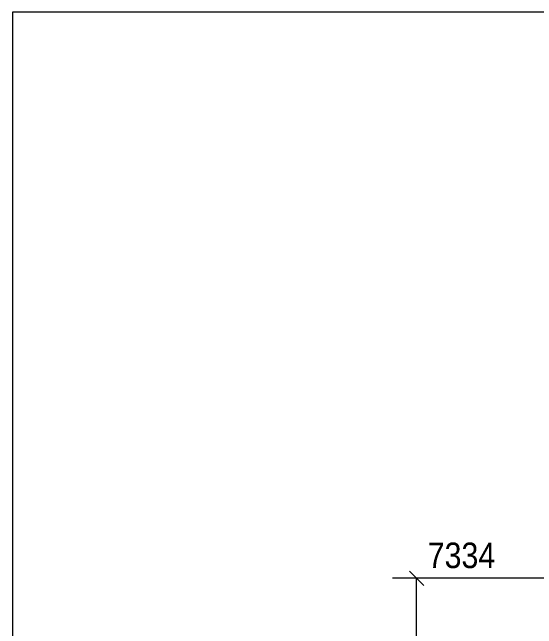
# Model space of a CAD drawing. Header units: millimetres. Extents: x 2 to 579, y 1 to 405.
# Drawn here: x 5 to 66.5, y 332.6 to 405 of the extents above; entities that cross this region are included whole.
import ezdxf

# ---------------------------------------------------------------- set-up
doc = ezdxf.new("R2010")
doc.units = ezdxf.units.MM
doc.linetypes.add('XKITLINE00', pattern=[0])
doc.layers.add('Dimensions', color=7, linetype='Continuous', lineweight=0)
doc.layers.add('DrawingSheet', color=5, linetype='Continuous', lineweight=0)
doc.styles.add('ARIAL', font='ARIAL.TTF')

# ---------------------------------------------------------------- blocks, each defined once
blk = doc.blocks.new('*A33')
at = {"layer": 'DrawingSheet', "color": 5, "linetype": 'XKITLINE00', "lineweight": 0}
for p, q in [((579, 405), (5, 405)), ((5, 405), (5, 5))]:
    blk.add_line(p, q, dxfattribs=at)
blk = doc.blocks.new('*A86')
at = {"layer": 'Dimensions', "color": 7, "linetype": 'XKITLINE00', "lineweight": 0}
for p, q in [((51.601, 339.365), (53.299, 337.668)), ((94.7, 338.517), (49.6, 338.517)), ((52.45, 266.274), (52.45, 338.517))]:
    blk.add_line(p, q, dxfattribs=at)
at = {"layer": 'Dimensions', "color": 3}
blk.add_point((52.45, 338.517), dxfattribs=at)
at = {"layer": 'Dimensions', "color": 3, "style": 'ARIAL', "width": 0.85}
blk.add_text('7334', height=3, dxfattribs=at).set_placement((53.75, 339.717))

msp = doc.modelspace()

# ---------------------------------------------------------------- block references
at = {"lineweight": 0}
for name in ['*A33', '*A86']:
    msp.add_blockref(name, (0, 0), dxfattribs=at)

doc.saveas('drawing.dxf')
